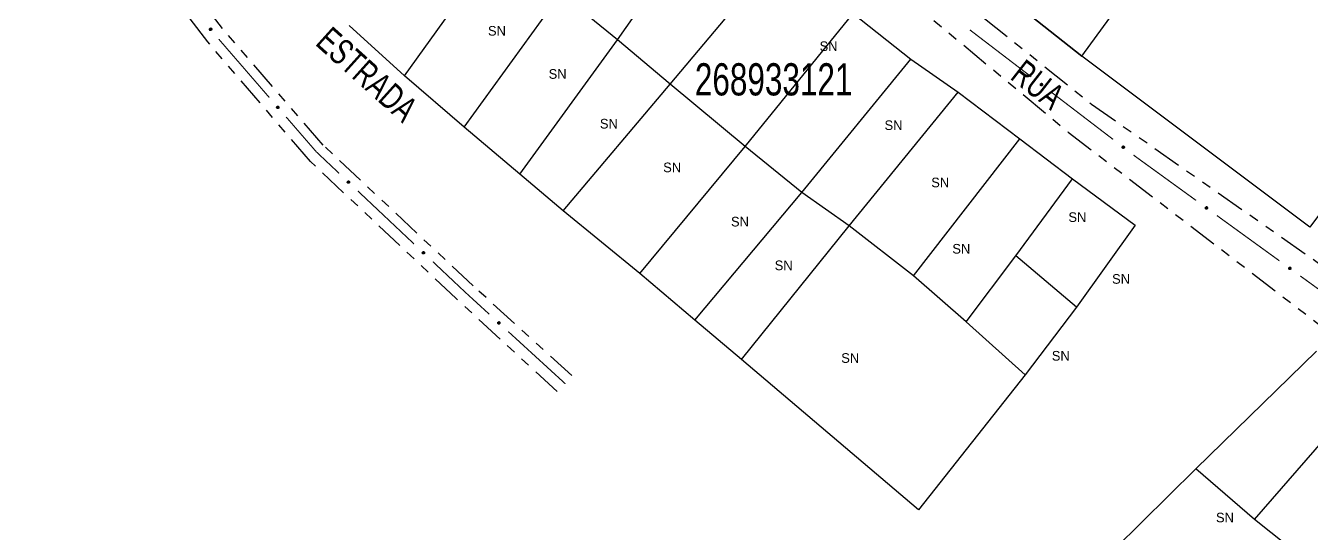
# Model space of a CAD drawing. Extents: x 207981 to 210201, y 4876477 to 4878908.
# Drawn here: x 209309.6 to 209509.3, y 4877342.6 to 4877421.4 of the extents above; entities that cross this region are included whole.
import ezdxf
from ezdxf.enums import TextEntityAlignment as Align

# ---------------------------------------------------------------- set-up
doc = ezdxf.new("R2010")
doc.units = 0
doc.header["$LTSCALE"] = 1.5
doc.header["$MEASUREMENT"] = 0
doc.linetypes.add('TRACO_25', pattern=[8, 3, -1, 1, -1, 1, -1])
for name, color, linetype in [('CD_MALHA_LOTES', 7, 'CONTINUOUS'), ('CD_TXT_QUADRA', 255, 'CONTINUOUS'), ('RU-QUADRA', 210, 'CONTINUOUS'), ('SV-EIXO-RUA-N-PAV', 6, 'CONTINUOUS'), ('SV-RUA-NAO-PAV', 7, 'CONTINUOUS'), ('SV-TXT-RUA-N-PAV', 7, 'CONTINUOUS'), ('Th_NmrPort', 1, 'CONTINUOUS')]:
    doc.layers.add(name, color=color, linetype=linetype)
doc.styles.add('ARIAL', font='ARIAL.SHX')

msp = doc.modelspace()

# ---------------------------------------------------------------- linework, layer by layer
at = {"layer": 'CD_MALHA_LOTES', "linetype": 'Continuous', "flags": 128}
for points in [[(209401.506828, 4877419.213434), (209416.062094, 4877439.980182)], [(209473.587843, 4877416.710299), (209488.606652, 4877437.29163)], [(209368.409822, 4877413.650912), (209382.501545, 4877433.258802)], [(209409.665194, 4877412.35299), (209426.213697, 4877432.007234)], [(209538.715704, 4877430.060352), (209509.04892, 4877390.149256)], [(209377.680692, 4877405.677963), (209392.699502, 4877426.444712)], [(209401.506828, 4877419.213434), (209392.699502, 4877426.444712)], [(209421.300136, 4877402.664931), (209438.08041, 4877423.292616)], [(209438.08041, 4877423.292616), (209447.073154, 4877416.246755)], [(209465.738506, 4877422.921782), (209473.587843, 4877416.710299)], [(209368.409822, 4877413.650912), (209359.834268, 4877421.438442)], [(209386.302601, 4877398.353976), (209401.506828, 4877419.213434)], [(209409.665194, 4877412.35299), (209401.506828, 4877419.213434)], [(209430.107462, 4877395.526361), (209447.073154, 4877416.246755)], [(209447.073154, 4877416.246755), (209454.397142, 4877411.101422)], [(209377.680692, 4877405.677963), (209368.409822, 4877413.650912)], [(209393.070337, 4877392.652391), (209409.665194, 4877412.35299)], [(209421.300136, 4877402.664931), (209409.665194, 4877412.35299)], [(209437.477804, 4877390.334674), (209454.397142, 4877411.101422)], [(209454.397142, 4877411.101422), (209463.992492, 4877403.870144)], [(209386.302601, 4877398.353976), (209377.680692, 4877405.677963)], [(209447.443989, 4877382.547143), (209463.992492, 4877403.870144)], [(209463.992492, 4877403.870144), (209472.150858, 4877397.658661)], [(209404.93705, 4877382.917977), (209421.300136, 4877402.664931)], [(209430.107462, 4877395.526361), (209421.300136, 4877402.664931)], [(209393.070337, 4877392.652391), (209386.302601, 4877398.353976)], [(209463.343531, 4877385.699238), (209472.150858, 4877397.658661)], [(209472.150858, 4877397.658661), (209481.885271, 4877390.427382)], [(209413.512605, 4877375.686699), (209430.107462, 4877395.526361)], [(209437.477804, 4877390.334674), (209430.107462, 4877395.526361)], [(209404.93705, 4877382.917977), (209393.070337, 4877392.652391)], [(209420.743884, 4877369.567925), (209437.477804, 4877390.334674)], [(209447.443989, 4877382.547143), (209437.477804, 4877390.334674)], [(209481.885271, 4877390.427382), (209472.799819, 4877377.72629)], [(209455.648709, 4877375.408573), (209463.343531, 4877385.699238)], [(209472.799819, 4877377.72629), (209463.343531, 4877385.699238)], [(209413.512605, 4877375.686699), (209404.93705, 4877382.917977)], [(209455.648709, 4877375.408573), (209447.443989, 4877382.547143)], [(209472.799819, 4877377.72629), (209464.82687, 4877367.203853)], [(209420.743884, 4877369.567925), (209413.512605, 4877375.686699)], [(209464.82687, 4877367.203853), (209455.648709, 4877375.408573)], [(209491.341559, 4877352.602233), (209510.068716, 4877370.865846)], [(209448.232013, 4877346.251687), (209420.743884, 4877369.567925)], [(209464.82687, 4877367.203853), (209448.232013, 4877346.251687)], [(209500.427011, 4877344.721993), (209517.856247, 4877364.747072)], [(209478.733175, 4877340.179267), (209491.341559, 4877352.602233)], [(209500.427011, 4877344.721993), (209491.341559, 4877352.602233)], [(209508.029125, 4877338.695928), (209500.427011, 4877344.721993)]]:
    msp.add_lwpolyline(points, dxfattribs=at)
at = {"layer": 'CD_MALHA_LOTES', "linetype": 'Continuous'}
msp.add_lwpolyline([(209509.04892, 4877390.149256), (209473.587843, 4877416.710299)], dxfattribs=at)
at = {"layer": 'RU-QUADRA', "linetype": 'Continuous', "flags": 128}
msp.add_lwpolyline([(209538.715704, 4877430.060352), (209509.04892, 4877390.149256), (209473.587843, 4877416.710299), (209465.738506, 4877422.921782), (209457.348369, 4877430.15306), (209448.139304, 4877438.126008), (209438.034056, 4877445.125515), (209416.850118, 4877459.819844), (209397.381291, 4877477.619915), (209394.507321, 4877480.308467), (209390.242721, 4877484.202232), (209376.104644, 4877501.955948), (209387.368751, 4877511.783071), (209410.2678, 4877530.556582), (209427.882453, 4877514.564332), (209447.536698, 4877499.452814), (209456.946631, 4877492.267889), (209466.402918, 4877485.036611), (209476.97171, 4877477.156371), (209486.474352, 4877470.203219), (209495.467096, 4877463.481838), (209503.440044, 4877457.548481)], close=True, dxfattribs=at)
for points in [[(209438.08041, 4877423.292616), (209447.073154, 4877416.246755), (209454.397142, 4877411.101422), (209463.992492, 4877403.870144), (209472.150858, 4877397.658661), (209481.885271, 4877390.427382), (209472.799819, 4877377.72629), (209464.82687, 4877367.203853), (209448.232013, 4877346.251687), (209420.743884, 4877369.567925), (209413.512605, 4877375.686699), (209404.93705, 4877382.917977), (209393.070337, 4877392.652391), (209386.302601, 4877398.353976), (209377.680692, 4877405.677963), (209368.409822, 4877413.650912), (209359.834268, 4877421.438442)], [(209511.366638, 4877298.089517), (209504.691611, 4877303.652039), (209495.420741, 4877310.512483), (209488.931132, 4877315.889587), (209469.83314, 4877331.093814), (209478.733175, 4877340.179267), (209491.341559, 4877352.602233), (209510.068716, 4877370.865846)]]:
    msp.add_lwpolyline(points, dxfattribs=at)
at = {"layer": 'SV-EIXO-RUA-N-PAV'}
for points in [[(209338.299063, 4877420.692915), (209338.250518, 4877420.698864), (209338.210012, 4877420.713904), (209338.179839, 4877420.736172), (209338.158306, 4877420.762801), (209338.139346, 4877420.792526), (209338.126842, 4877420.826712), (209338.121368, 4877420.867729), (209338.126994, 4877420.916469), (209338.145128, 4877420.95695), (209338.165377, 4877420.9877), (209338.191852, 4877421.011752), (209338.221037, 4877421.029687), (209338.256977, 4877421.041501), (209338.298598, 4877421.046642), (209338.34747, 4877421.039799), (209338.38708, 4877421.024782), (209338.415699, 4877421.002477), (209338.439711, 4877420.975707), (209338.458704, 4877420.945129), (209338.470785, 4877420.9115), (209338.475886, 4877420.869585), (209338.468492, 4877420.821437), (209338.453965, 4877420.781761), (209338.432068, 4877420.752836), (209338.405181, 4877420.72979), (209338.375599, 4877420.71041), (209338.341757, 4877420.69641), (209338.299063, 4877420.692915)], [(209467.386592, 4877412.095296), (209467.338209, 4877412.088146), (209467.295164, 4877412.091895), (209467.260163, 4877412.105354), (209467.232334, 4877412.125313), (209467.206163, 4877412.148939), (209467.185034, 4877412.17858), (209467.168869, 4877412.216672), (209467.161356, 4877412.265157), (209467.168094, 4877412.309), (209467.179453, 4877412.344021), (209467.198595, 4877412.374237), (209467.221972, 4877412.399276), (209467.253487, 4877412.420206), (209467.29225, 4877412.436211), (209467.341186, 4877412.442586), (209467.38336, 4877412.438622), (209467.416874, 4877412.424714), (209467.44713, 4877412.405278), (209467.473558, 4877412.380838), (209467.494132, 4877412.351623), (209467.510176, 4877412.312565), (209467.515828, 4877412.264182), (209467.512354, 4877412.222073), (209467.498921, 4877412.188373), (209467.479116, 4877412.159016), (209467.455739, 4877412.13248), (209467.426827, 4877412.109999), (209467.386592, 4877412.095296)], [(209348.740831, 4877408.562276), (209348.692004, 4877408.5651), (209348.650618, 4877408.577511), (209348.619078, 4877408.597797), (209348.595882, 4877408.622991), (209348.575054, 4877408.651439), (209348.560384, 4877408.684753), (209348.552291, 4877408.725334), (209348.554779, 4877408.774334), (209348.57028, 4877408.815896), (209348.588515, 4877408.847881), (209348.613393, 4877408.873581), (209348.641367, 4877408.893351), (209348.676476, 4877408.907446), (209348.717681, 4877408.915245), (209348.766892, 4877408.91155), (209348.807383, 4877408.899105), (209348.837374, 4877408.878681), (209348.863053, 4877408.853507), (209348.883968, 4877408.824209), (209348.898181, 4877408.791425), (209348.905959, 4877408.749923), (209348.901669, 4877408.7014), (209348.889717, 4877408.660874), (209348.86972, 4877408.630604), (209348.844366, 4877408.605881), (209348.816088, 4877408.584644), (209348.783214, 4877408.568502), (209348.740831, 4877408.562276)], [(209480.096317, 4877402.376095), (209480.047934, 4877402.368944), (209480.00489, 4877402.372693), (209479.969888, 4877402.386153), (209479.942059, 4877402.406111), (209479.915889, 4877402.429737), (209479.894759, 4877402.459378), (209479.878594, 4877402.497471), (209479.871081, 4877402.545955), (209479.877819, 4877402.589798), (209479.889179, 4877402.624819), (209479.90832, 4877402.655036), (209479.931697, 4877402.680074), (209479.963212, 4877402.701005), (209480.001975, 4877402.717009), (209480.050911, 4877402.723384), (209480.093086, 4877402.71942), (209480.126599, 4877402.705512), (209480.156855, 4877402.686076), (209480.183284, 4877402.661636), (209480.203858, 4877402.632421), (209480.219901, 4877402.593363), (209480.225553, 4877402.54498), (209480.22208, 4877402.502871), (209480.208646, 4877402.469171), (209480.188841, 4877402.439815), (209480.165464, 4877402.413278), (209480.136553, 4877402.390797), (209480.096317, 4877402.376095)], [(209359.733, 4877396.948433), (209359.684138, 4877396.946299), (209359.641708, 4877396.954456), (209359.608277, 4877396.971445), (209359.582649, 4877396.994162), (209359.559048, 4877397.020354), (209359.54108, 4877397.052012), (209359.528921, 4877397.091566), (209359.526436, 4877397.140566), (209359.537649, 4877397.183483), (209359.552552, 4877397.217149), (209359.5747, 4877397.245236), (209359.600529, 4877397.267737), (209359.63403, 4877397.285313), (209359.674235, 4877397.297245), (209359.723566, 4877397.298551), (209359.76511, 4877397.290268), (209359.797014, 4877397.272986), (209359.82511, 4877397.250541), (209359.848884, 4877397.223511), (209359.866342, 4877397.192334), (209359.878282, 4877397.151833), (209359.878927, 4877397.103125), (209359.871139, 4877397.061597), (209359.854309, 4877397.029458), (209359.831589, 4877397.002295), (209359.805606, 4877396.978305), (209359.774535, 4877396.958918), (209359.733, 4877396.948433)], [(209493.02091, 4877392.940756), (209492.972728, 4877392.932361), (209492.929601, 4877392.934999), (209492.894264, 4877392.947552), (209492.86593, 4877392.966788), (209492.83916, 4877392.989731), (209492.817273, 4877393.018817), (209492.800132, 4877393.056481), (209492.791372, 4877393.104756), (209492.796978, 4877393.148758), (209492.807432, 4877393.18406), (209492.825788, 4877393.21476), (209492.848512, 4877393.240392), (209492.879477, 4877393.262128), (209492.917815, 4877393.279126), (209492.96657, 4877393.28676), (209493.008833, 4877393.283884), (209493.042694, 4877393.270844), (209493.07344, 4877393.252194), (209493.10049, 4877393.228443), (209493.12181, 4877393.199768), (209493.138855, 4877393.161137), (209493.145752, 4877393.112915), (209493.143364, 4877393.07073), (209493.130804, 4877393.036695), (209493.111761, 4877393.006839), (209493.089076, 4877392.979708), (209493.060753, 4877392.95649), (209493.02091, 4877392.940756)], [(209371.375295, 4877385.973144), (209371.326434, 4877385.97101), (209371.284003, 4877385.979167), (209371.250572, 4877385.996157), (209371.224944, 4877386.018873), (209371.201344, 4877386.045066), (209371.183375, 4877386.076723), (209371.171216, 4877386.116277), (209371.168731, 4877386.165277), (209371.179944, 4877386.208194), (209371.194847, 4877386.241861), (209371.216995, 4877386.269947), (209371.242824, 4877386.292448), (209371.276326, 4877386.310025), (209371.31653, 4877386.321956), (209371.365862, 4877386.323262), (209371.407405, 4877386.31498), (209371.439309, 4877386.297698), (209371.467405, 4877386.275252), (209371.491179, 4877386.248223), (209371.508638, 4877386.217045), (209371.520578, 4877386.176544), (209371.521222, 4877386.127837), (209371.513434, 4877386.086308), (209371.496604, 4877386.054169), (209371.473884, 4877386.027007), (209371.447901, 4877386.003016), (209371.41683, 4877385.983629), (209371.375295, 4877385.973144)], [(209505.976859, 4877383.552284), (209505.928677, 4877383.54389), (209505.885549, 4877383.546528), (209505.850212, 4877383.559081), (209505.821879, 4877383.578316), (209505.795108, 4877383.60126), (209505.773222, 4877383.630346), (209505.756081, 4877383.66801), (209505.747321, 4877383.716284), (209505.752927, 4877383.760286), (209505.76338, 4877383.795589), (209505.781736, 4877383.826288), (209505.80446, 4877383.851921), (209505.835426, 4877383.873657), (209505.873764, 4877383.890655), (209505.922519, 4877383.898288), (209505.964782, 4877383.895412), (209505.998643, 4877383.882373), (209506.029389, 4877383.863723), (209506.056439, 4877383.839972), (209506.077759, 4877383.811296), (209506.094803, 4877383.772665), (209506.1017, 4877383.724444), (209506.099313, 4877383.682259), (209506.086752, 4877383.648224), (209506.06771, 4877383.618367), (209506.045025, 4877383.591237), (209506.016702, 4877383.568019), (209505.976859, 4877383.552284)], [(209383.092532, 4877375.076127), (209383.043708, 4877375.073259), (209383.00116, 4877375.080778), (209382.967477, 4877375.097263), (209382.941511, 4877375.119592), (209382.91752, 4877375.145427), (209382.899078, 4877375.176811), (209382.886325, 4877375.216178), (209382.883105, 4877375.265135), (209382.893672, 4877375.308216), (209382.908067, 4877375.342103), (209382.929791, 4877375.370519), (209382.955279, 4877375.393405), (209382.988513, 4877375.411483), (209383.028533, 4877375.424017), (209383.07784, 4877375.426064), (209383.119503, 4877375.418407), (209383.151663, 4877375.401606), (209383.180093, 4877375.379585), (209383.20427, 4877375.352916), (209383.222195, 4877375.322004), (209383.234742, 4877375.281687), (209383.236118, 4877375.232994), (209383.228955, 4877375.191354), (209383.21261, 4877375.158965), (209383.1903, 4877375.131465), (209383.164681, 4877375.107086), (209383.133904, 4877375.087235), (209383.092532, 4877375.076127)]]:
    msp.add_lwpolyline(points, close=True, dxfattribs=at)
for points in [[(209338.299063, 4877420.692915), (209338.121368, 4877420.867729)], [(209338.250518, 4877420.698864), (209338.126842, 4877420.826712)], [(209338.341757, 4877420.69641), (209338.126994, 4877420.916469)], [(209338.321334, 4877420.696419), (209338.127811, 4877420.890429)], [(209338.272752, 4877420.69723), (209338.128912, 4877420.841585)], [(209338.355931, 4877420.707263), (209338.138482, 4877420.932792)], [(209338.22739, 4877420.707338), (209338.139232, 4877420.803164)], [(209338.210012, 4877420.713904), (209338.139346, 4877420.792526)], [(209338.375599, 4877420.71041), (209338.145128, 4877420.95695)], [(209338.387228, 4877420.722454), (209338.15684, 4877420.967285)], [(209338.405181, 4877420.72979), (209338.165377, 4877420.9877)], [(209338.417398, 4877420.743643), (209338.181759, 4877420.999905)], [(209338.432068, 4877420.752836), (209338.191852, 4877421.011752)], [(209338.441531, 4877420.770527), (209338.208669, 4877421.018619)], [(209338.453965, 4877420.781761), (209338.221037, 4877421.029687)], [(209338.460714, 4877420.803933), (209338.242702, 4877421.032461)], [(209338.468492, 4877420.821437), (209338.256977, 4877421.041501)], [(209338.468649, 4877420.847645), (209338.280036, 4877421.041956)], [(209338.475886, 4877420.869585), (209338.298598, 4877421.046642)], [(209338.46811, 4877420.89349), (209338.328094, 4877421.037322)], [(209338.470785, 4877420.9115), (209338.34747, 4877421.039799)], [(209338.461614, 4877420.931387), (209338.371544, 4877421.027476)], [(209338.458704, 4877420.945129), (209338.38708, 4877421.024782)], [(209467.426827, 4877412.109999), (209467.161356, 4877412.265157)], [(209467.455739, 4877412.13248), (209467.168094, 4877412.309)], [(209467.437611, 4877412.124225), (209467.168098, 4877412.283944)], [(209467.386592, 4877412.095296), (209467.168869, 4877412.216672)], [(209467.407134, 4877412.104587), (209467.169055, 4877412.240268)], [(209467.463753, 4877412.147178), (209467.176642, 4877412.322072)], [(209467.479116, 4877412.159016), (209467.179453, 4877412.344021)], [(209467.360079, 4877412.092472), (209467.183082, 4877412.193468)], [(209467.338209, 4877412.088146), (209467.185034, 4877412.17858)], [(209467.487217, 4877412.175615), (209467.192008, 4877412.360137)], [(209467.498921, 4877412.188373), (209467.198595, 4877412.374237)], [(209467.313662, 4877412.090177), (209467.20323, 4877412.159165)], [(209467.295164, 4877412.091895), (209467.206163, 4877412.148939)], [(209467.503348, 4877412.207942), (209467.212985, 4877412.385322)], [(209467.512354, 4877412.222073), (209467.221972, 4877412.399276)], [(209467.512976, 4877412.245241), (209467.242123, 4877412.407702)], [(209467.515828, 4877412.264182), (209467.253487, 4877412.420206)], [(209467.509023, 4877412.289491), (209467.275597, 4877412.426766)], [(209467.510176, 4877412.312565), (209467.29225, 4877412.436211)], [(209467.496334, 4877412.333549), (209467.323162, 4877412.435055)], [(209467.494132, 4877412.351623), (209467.341186, 4877412.442586)], [(209467.480012, 4877412.368362), (209467.367667, 4877412.437095)], [(209467.473558, 4877412.380838), (209467.38336, 4877412.438622)], [(209348.740831, 4877408.562276), (209348.552291, 4877408.725334)], [(209348.783214, 4877408.568502), (209348.554779, 4877408.774334)], [(209348.762832, 4877408.567202), (209348.557264, 4877408.748401)], [(209348.692004, 4877408.5651), (209348.560384, 4877408.684753)], [(209348.714297, 4877408.564895), (209348.561496, 4877408.699728)], [(209348.796662, 4877408.580242), (209348.565196, 4877408.791361)], [(209348.816088, 4877408.584644), (209348.57028, 4877408.815896)], [(209348.668381, 4877408.572073), (209348.574259, 4877408.662048)], [(209348.650618, 4877408.577511), (209348.575054, 4877408.651439)], [(209348.82692, 4877408.597409), (209348.581305, 4877408.82696)], [(209348.844366, 4877408.605881), (209348.588515, 4877408.847881)], [(209348.855669, 4877408.620489), (209348.60408, 4877408.861111)], [(209348.86972, 4877408.630604), (209348.613393, 4877408.873581)], [(209348.878029, 4877408.648866), (209348.629734, 4877408.881512)], [(209348.889717, 4877408.660874), (209348.641367, 4877408.893351)], [(209348.89503, 4877408.683433), (209348.66281, 4877408.897509)], [(209348.901669, 4877408.7014), (209348.676476, 4877408.907446)], [(209348.900144, 4877408.727564), (209348.699458, 4877408.909378)], [(209348.905959, 4877408.749923), (209348.717681, 4877408.915245)], [(209348.896667, 4877408.77328), (209348.747715, 4877408.907836)], [(209348.898181, 4877408.791425), (209348.766892, 4877408.91155)], [(209348.887754, 4877408.810682), (209348.791706, 4877408.900797)], [(209348.883968, 4877408.824209), (209348.807383, 4877408.899105)], [(209480.136553, 4877402.390797), (209479.871081, 4877402.545955)], [(209480.165464, 4877402.413278), (209479.877819, 4877402.589798)], [(209480.147337, 4877402.405023), (209479.877823, 4877402.564742)], [(209480.096317, 4877402.376095), (209479.878594, 4877402.497471)], [(209480.116859, 4877402.385385), (209479.87878, 4877402.521066)], [(209480.173478, 4877402.427977), (209479.886367, 4877402.60287)], [(209480.188841, 4877402.439815), (209479.889179, 4877402.624819)], [(209480.069805, 4877402.373271), (209479.892807, 4877402.474266)], [(209480.047934, 4877402.368944), (209479.894759, 4877402.459378)], [(209480.196942, 4877402.456414), (209479.901733, 4877402.640935)], [(209480.208646, 4877402.469171), (209479.90832, 4877402.655036)], [(209480.023387, 4877402.370975), (209479.912955, 4877402.439964)], [(209480.00489, 4877402.372693), (209479.915889, 4877402.429737)], [(209480.213073, 4877402.48874), (209479.92271, 4877402.66612)], [(209480.22208, 4877402.502871), (209479.931697, 4877402.680074)], [(209480.222701, 4877402.52604), (209479.951849, 4877402.6885)], [(209480.225553, 4877402.54498), (209479.963212, 4877402.701005)], [(209480.218748, 4877402.570289), (209479.985323, 4877402.707564)], [(209480.219901, 4877402.593363), (209480.001975, 4877402.717009)], [(209480.20606, 4877402.614347), (209480.032888, 4877402.715853)], [(209480.203858, 4877402.632421), (209480.050911, 4877402.723384)], [(209480.189737, 4877402.64916), (209480.077392, 4877402.717893)], [(209480.183284, 4877402.661636), (209480.093086, 4877402.71942)], [(209359.774535, 4877396.958918), (209359.526436, 4877397.140566)], [(209359.733, 4877396.948433), (209359.528921, 4877397.091566)], [(209359.754389, 4877396.95556), (209359.531533, 4877397.115017)], [(209359.786725, 4877396.971959), (209359.535075, 4877397.158559)], [(209359.805606, 4877396.978305), (209359.537649, 4877397.183483)], [(209359.706338, 4877396.948352), (209359.540671, 4877397.067022)], [(209359.684138, 4877396.946299), (209359.54108, 4877397.052012)], [(209359.81509, 4877396.992101), (209359.547497, 4877397.195606)], [(209359.831589, 4877397.002295), (209359.552552, 4877397.217149)], [(209359.659931, 4877396.950844), (209359.557182, 4877397.030828)], [(209359.641708, 4877396.954456), (209359.559048, 4877397.020354)], [(209359.841355, 4877397.017973), (209359.566698, 4877397.231888)], [(209359.854309, 4877397.029458), (209359.5747, 4877397.245236)], [(209359.860726, 4877397.048468), (209359.590155, 4877397.254781)], [(209359.871139, 4877397.061597), (209359.600529, 4877397.267737)], [(209359.874141, 4877397.084579), (209359.621441, 4877397.274044)], [(209359.878927, 4877397.103125), (209359.63403, 4877397.285313)], [(209359.874761, 4877397.129), (209359.656699, 4877397.289563)], [(209359.878282, 4877397.151833), (209359.674235, 4877397.297245)], [(209359.866673, 4877397.17413), (209359.704864, 4877397.292914)], [(209359.866342, 4877397.192334), (209359.723566, 4877397.298551)], [(209359.854019, 4877397.210437), (209359.749342, 4877397.290365)], [(209359.848884, 4877397.223511), (209359.76511, 4877397.290268)], [(209493.060753, 4877392.95649), (209492.791372, 4877393.104756)], [(209493.089076, 4877392.979708), (209492.796978, 4877393.148758)], [(209493.071167, 4877392.970989), (209492.797628, 4877393.12371)], [(209493.041206, 4877392.950572), (209492.79971, 4877393.080074)], [(209493.02091, 4877392.940756), (209492.800132, 4877393.056481)], [(209493.096709, 4877392.994609), (209492.805187, 4877393.162046)], [(209493.111761, 4877393.006839), (209492.807432, 4877393.18406)], [(209492.994479, 4877392.937249), (209492.814938, 4877393.033651)], [(209492.972728, 4877392.932361), (209492.817273, 4877393.018817)], [(209493.119432, 4877393.023641), (209492.819567, 4877393.200494)], [(209493.130804, 4877393.036695), (209492.825788, 4877393.21476)], [(209492.948137, 4877392.933759), (209492.835963, 4877392.999879)], [(209492.929601, 4877392.934999), (209492.83916, 4877392.989731)], [(209493.134725, 4877393.056372), (209492.839888, 4877393.226211)], [(209493.143364, 4877393.07073), (209492.848512, 4877393.240392)], [(209493.143388, 4877393.093907), (209492.86844, 4877393.249335)], [(209493.145752, 4877393.112915), (209492.879477, 4877393.262128)], [(209493.138296, 4877393.13804), (209492.901411, 4877393.269255)], [(209493.138855, 4877393.161137), (209492.917815, 4877393.279126)], [(209493.124477, 4877393.181757), (209492.948747, 4877393.278767)], [(209493.12181, 4877393.199768), (209492.96657, 4877393.28676)], [(209493.107263, 4877393.216138), (209492.993184, 4877393.281953)], [(209493.10049, 4877393.228443), (209493.008833, 4877393.283884)], [(209371.41683, 4877385.983629), (209371.168731, 4877386.165277)], [(209371.375295, 4877385.973144), (209371.171216, 4877386.116277)], [(209371.396684, 4877385.980272), (209371.173828, 4877386.139728)], [(209371.42902, 4877385.99667), (209371.17737, 4877386.18327)], [(209371.447901, 4877386.003016), (209371.179944, 4877386.208194)], [(209371.348633, 4877385.973063), (209371.182966, 4877386.091734)], [(209371.326434, 4877385.97101), (209371.183375, 4877386.076723)], [(209371.457385, 4877386.016812), (209371.189792, 4877386.220317)], [(209371.473884, 4877386.027007), (209371.194847, 4877386.241861)], [(209371.302226, 4877385.975556), (209371.199478, 4877386.05554)], [(209371.284003, 4877385.979167), (209371.201344, 4877386.045066)], [(209371.48365, 4877386.042684), (209371.208993, 4877386.256599)], [(209371.496604, 4877386.054169), (209371.216995, 4877386.269947)], [(209371.503021, 4877386.073179), (209371.23245, 4877386.279492)], [(209371.513434, 4877386.086308), (209371.242824, 4877386.292448)], [(209371.516436, 4877386.10929), (209371.263736, 4877386.298755)], [(209371.521222, 4877386.127837), (209371.276326, 4877386.310025)], [(209371.517056, 4877386.153711), (209371.298994, 4877386.314274)], [(209371.520578, 4877386.176544), (209371.31653, 4877386.321956)], [(209371.508968, 4877386.198841), (209371.347159, 4877386.317625)], [(209371.508638, 4877386.217045), (209371.365862, 4877386.323262)], [(209371.496314, 4877386.235149), (209371.391637, 4877386.315076)], [(209371.491179, 4877386.248223), (209371.407405, 4877386.31498)], [(209506.016702, 4877383.568019), (209505.747321, 4877383.716284)], [(209506.045025, 4877383.591237), (209505.752927, 4877383.760286)], [(209506.027116, 4877383.582518), (209505.753577, 4877383.735239)], [(209506.052658, 4877383.606137), (209505.761135, 4877383.773575)], [(209506.06771, 4877383.618367), (209505.76338, 4877383.795589)], [(209506.075381, 4877383.63517), (209505.775515, 4877383.812023)], [(209506.086752, 4877383.648224), (209505.781736, 4877383.826288)], [(209506.090674, 4877383.667901), (209505.795837, 4877383.83774)], [(209506.099313, 4877383.682259), (209505.80446, 4877383.851921)], [(209506.099337, 4877383.705436), (209505.824388, 4877383.860863)], [(209506.1017, 4877383.724444), (209505.835426, 4877383.873657)], [(209506.094245, 4877383.749569), (209505.85736, 4877383.880784)], [(209506.094803, 4877383.772665), (209505.873764, 4877383.890655)], [(209506.080426, 4877383.793285), (209505.904696, 4877383.890295)], [(209506.077759, 4877383.811296), (209505.922519, 4877383.898288)], [(209506.063212, 4877383.827666), (209505.949133, 4877383.893482)], [(209506.056439, 4877383.839972), (209505.964782, 4877383.895412)], [(209505.997155, 4877383.562101), (209505.755658, 4877383.691602)], [(209505.976859, 4877383.552284), (209505.756081, 4877383.66801)], [(209505.950428, 4877383.548778), (209505.770887, 4877383.64518)], [(209505.928677, 4877383.54389), (209505.773222, 4877383.630346)], [(209505.904085, 4877383.545287), (209505.791912, 4877383.611407)], [(209505.885549, 4877383.546528), (209505.795108, 4877383.60126)], [(209383.133904, 4877375.087235), (209382.883105, 4877375.265135)], [(209383.092532, 4877375.076127), (209382.886325, 4877375.216178)], [(209383.113812, 4877375.083575), (209382.888585, 4877375.239666)], [(209383.145898, 4877375.100457), (209382.891473, 4877375.283256)], [(209383.164681, 4877375.107086), (209382.893672, 4877375.308216)], [(209383.065874, 4877375.075646), (209382.898443, 4877375.191814)], [(209383.043708, 4877375.073259), (209382.899078, 4877375.176811)], [(209383.173956, 4877375.121023), (209382.903336, 4877375.320486)], [(209383.1903, 4877375.131465), (209382.908067, 4877375.342103)], [(209383.019435, 4877375.077441), (209382.915497, 4877375.155872)], [(209383.00116, 4877375.080778), (209382.91752, 4877375.145427)], [(209383.19983, 4877375.147287), (209382.92199, 4877375.357052)], [(209383.21261, 4877375.158965), (209382.929791, 4877375.370519)], [(209383.218741, 4877375.178069), (209382.945101, 4877375.380295)], [(209383.228955, 4877375.191354), (209382.955279, 4877375.393405)], [(209383.231611, 4877375.214378), (209382.976094, 4877375.400026)], [(209383.236118, 4877375.232994), (209382.988513, 4877375.411483)], [(209383.231565, 4877375.258804), (209383.011115, 4877375.416073)], [(209383.234742, 4877375.281687), (209383.028533, 4877375.424017)], [(209383.2228, 4877375.303807), (209383.059224, 4877375.420147)], [(209383.222195, 4877375.322004), (209383.07784, 4877375.426064)], [(209383.209602, 4877375.33992), (209383.103736, 4877375.418266)], [(209383.20427, 4877375.352916), (209383.119503, 4877375.418407)]]:
    msp.add_lwpolyline(points, dxfattribs=at)
at = {"layer": 'SV-EIXO-RUA-N-PAV', "const_width": 0.18}
for points in [[(209465.750611, 4877413.484919), (209456.218317, 4877420.77432)], [(209347.421113, 4877410.255152), (209339.567611, 4877419.328327)], [(209478.460336, 4877403.765717), (209468.928042, 4877411.055118)], [(209354.706885, 4877401.837878), (209350.038947, 4877407.23076)], [(209355.338102, 4877401.242824), (209354.706885, 4877401.837878)], [(209358.248676, 4877398.499002), (209355.338102, 4877401.242824)], [(209481.899177, 4877401.136015), (209481.637768, 4877401.335916)], [(209482.44245, 4877400.742335), (209481.899177, 4877401.136015)], [(209491.349665, 4877394.287761), (209482.44245, 4877400.742335)], [(209369.890971, 4877387.523713), (209361.159249, 4877395.75518)], [(209504.305614, 4877384.899289), (209494.588652, 4877391.940643)], [(209377.84501, 4877380.025374), (209372.801545, 4877384.779891)], [(209510.419173, 4877380.469125), (209507.544601, 4877382.552171)], [(209377.895752, 4877379.978959), (209377.84501, 4877380.025374)], [(209381.585082, 4877376.604223), (209377.895752, 4877379.978959)], [(209393.390938, 4877365.805068), (209384.536546, 4877373.904434)]]:
    msp.add_lwpolyline(points, dxfattribs=at)
at = {"layer": 'SV-RUA-NAO-PAV', "linetype": 'TRACO_25'}
for points in [[(209363.019216, 4877505.636728, 12.302157), (209362.674322, 4877502.166381, 12.302157), (209364.918338, 4877498.940608, 12.302157), (209383.314358, 4877481.202427, 12.651482), (209409.833609, 4877459.469553, 12.377013), (209439.771576, 4877437.5786, 12.726337), (209475.130769, 4877409.224403, 12.925951), (209510.593449, 4877384.409904, 12.47682), (209536.553484, 4877418.961514, 13.05071), (209543.280077, 4877429.060014, 12.925951), (209542.008557, 4877432.857218, 12.851095), (209494.660045, 4877470.286585, 11.90293), (209467.72794, 4877491.167241, 11.853026), (209438.884847, 4877513.245842, 11.329041), (209417.950898, 4877531.233587, 11.47875), (209411.517173, 4877536.841556, 11.254185), (209409.309285, 4877538.20387, 11.254185), (209406.753948, 4877538.478583, 11.528654)], [(209351.969078, 4877497.601587, 12.826144), (209356.92403, 4877497.257596, 12.826144), (209360.430305, 4877494.452576, 12.826144), (209379.434318, 4877477.412077, 12.77624), (209406.502764, 4877455.392668, 12.576627), (209436.796983, 4877433.723886, 12.451868), (209471.509109, 4877404.902303, 12.352061), (209513.019855, 4877373.049612, 12.401964), (209540.548035, 4877351.679537, 12.401964), (209593.417037, 4877311.650517, 12.576627), (209609.26411, 4877301.936025, 12.649481), (209618.063863, 4877296.700052, 12.79819), (209620.409423, 4877293.822429, 12.525557), (209620.470809, 4877290.384794, 12.352063), (209603.633809, 4877266.236537, 11.60852), (209591.755462, 4877250.547139, 11.459811), (209585.98026, 4877241.630023, 10.889761), (209581.116776, 4877229.850685, 10.765837)], [(209394.389878, 4877367.08472, 14.398103), (209379.084193, 4877381.003299, 14.622668), (209355.778995, 4877402.881142, 14.198489), (209340.123558, 4877420.999233, 14.198489), (209316.200642, 4877452.486012, 14.148585), (209310.668352, 4877460.041682, 13.92402), (209308.298635, 4877465.819121, 14.198489), (209307.730987, 4877469.032079, 14.198489), (209308.081614, 4877471.556597, 14.198489)], [(209392.103129, 4877364.622067, 14.398103), (209376.447691, 4877379.046178, 14.373151), (209353.793337, 4877400.333892, 14.323248), (209337.839599, 4877418.905048, 14.198489), (209313.88764, 4877450.312433, 13.92402), (209306.328477, 4877459.705387, 13.998875), (209303.803959, 4877460.12614, 13.998875), (209301.143522, 4877457.983046, 13.998875), (209288.618005, 4877448.886045, 14.198489), (209275.699697, 4877439.310848, 14.198489), (209274.890379, 4877438.771788, 14.22344)]]:
    msp.add_polyline3d(points, dxfattribs=at)

# ---------------------------------------------------------------- texts
at = {"layer": 'CD_TXT_QUADRA', "style": 'ARIAL', "width": 0.7}
msp.add_text('268933121', height=5, dxfattribs=at).set_placement((209413.512605, 4877410.591524))
at = {"layer": 'SV-TXT-RUA-N-PAV', "style": 'ARIAL', "width": 0.7}
for s, rotation, p in [('ESTRADA', 318, (209354.402826, 4877418.542728)), ('RUA', 322, (209462.313702, 4877413.251685))]:
    msp.add_text(s, height=4, rotation=rotation, dxfattribs=at).set_placement(p)
at = {"layer": 'Th_NmrPort', "color": 1}
for p in [(209381.372459, 4877420.630037), (209432.883978, 4877418.239173), (209390.799456, 4877413.92719), (209398.757841, 4877406.202876), (209442.966733, 4877405.968117), (209408.588786, 4877399.414843), (209450.222907, 4877397.073453), (209419.121941, 4877390.988318), (209471.523288, 4877391.68984), (209453.499888, 4877386.774367), (209425.909975, 4877384.200285), (209478.311321, 4877382.092965), (209436.243199, 4877369.807175), (209468.948517, 4877370.155389), (209494.447603, 4877345.03766)]:
    msp.add_text('SN', height=1.5, dxfattribs=at).set_placement(p, align=Align.MIDDLE_LEFT)

doc.saveas('drawing.dxf')
